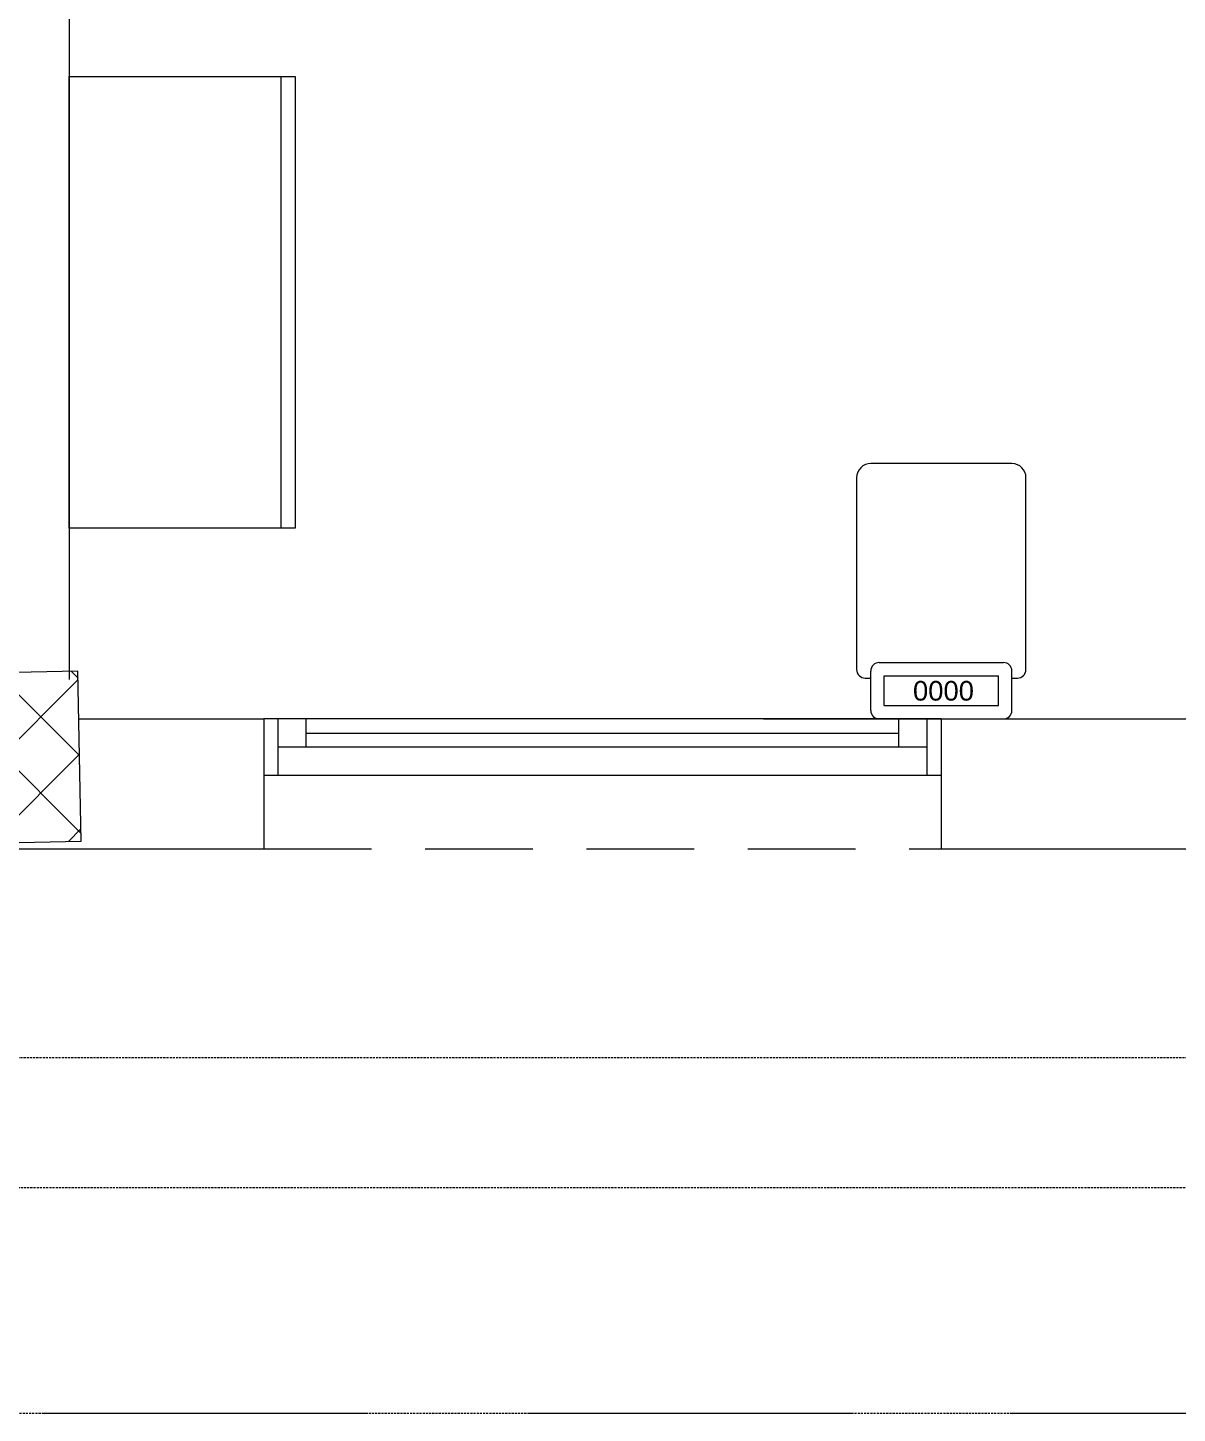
# Model space of a CAD drawing. Header units: millimetres. Extents: x -2143172 to 5255, y -610845 to 279739.
# Drawn here: x -1249064 to -1247028, y -33765 to -31310 of the extents above; entities that cross this region are included whole.
import ezdxf

# ---------------------------------------------------------------- set-up
doc = ezdxf.new("R2010")
doc.units = ezdxf.units.MM
doc.header["$LTSCALE"] = 30
doc.linetypes.add('HIDDEN', pattern=[9.525, 6.35, -3.175])
doc.linetypes.add('HIDDEN2', pattern=[0.1875, 0.125, -0.0625])
doc.layers.get('0').update_dxf_attribs({"lineweight": 5})
for name, color, linetype, lineweight in [('Aluminum', 7, 'Continuous', 5), ('C-HYDR-CTCH', 6, 'Continuous', 5), ('Hatch', 252, 'Continuous', 5), ('LOADING', 163, 'Continuous', 5), ('Proj', 7, 'HIDDEN2', 5), ('Structure', 20, 'Continuous', 5), ('Walls', 32, 'Continuous', 5)]:
    doc.layers.add(name, color=color, linetype=linetype, lineweight=lineweight)
doc.styles.get("Standard").update_dxf_attribs({"font": ''})
doc.styles.get('Standard').set_extended_font_data('@Arial Unicode MS')

# ---------------------------------------------------------------- blocks, each defined once
blk = doc.blocks.new('A$C47696aed')
at = {"layer": 'Hatch'}
h = blk.add_hatch(dxfattribs=at)
h.set_pattern_fill('ANSI37', color=256, scale=30)
h.paths.add_polyline_path([(50952.7, 21917.9), (50348.7, 21909.7), (50352.6, 21621.3), (50956.6, 21629.5)])
h.paths.add_polyline_path([(43791.9, 21910.1), (43208.4, 21904.7), (43188.5, 21613.3), (43772, 21618.7)])
h.paths.add_polyline_path([(29414.9, 21902.8), (28815.8, 21898.7), (28810.1, 21605.6), (29409.2, 21609.7)])
h.paths.add_polyline_path([(36600.2, 21904.9), (35999, 21897.4), (35990.7, 21611.8), (36591.9, 21619.3)])
h.paths.add_polyline_path([(22195.7, 21912), (21589.3, 21890.2), (21603.8, 21597.6), (22210.2, 21619.5)])
h.paths.add_polyline_path([(15459.1, 21901.7), (14237.2, 21925.6), (14230.7, 21629.5), (15452.7, 21605.5)])
h.paths.add_polyline_path([(15473.2, 14701.6), (14258.2, 14685.8), (14244.7, 14393.4), (15459.7, 14409.1)])
h.paths.add_polyline_path([(15447.1, 7508.4), (14244, 7492.4), (14238.3, 7199.4), (15441.4, 7215.3)])
h.paths.add_polyline_path([(15465.6, 309.7), (14269, 298.3), (14271.8, 3.8), (15468.5, 15.2)])
h.paths.add_polyline_path([(7830.6, 311.8), (7227.1, 308.1), (7237.7, 22.6), (7841.3, 26.3)])
h.paths.add_polyline_path([(7815.2, 7509.8), (7218.4, 7511.4), (7218.2, 7210.2), (7815.1, 7208.6)])
h.paths.add_polyline_path([(7825.1, 14699.4), (7205.8, 14700.6), (7195.2, 14397.6), (7814.5, 14396.4)])
h.paths.add_polyline_path([(7801.7, 21878.7), (7201.1, 21893.2), (7197.5, 21603.6), (7798.1, 21589.1)])
h.paths.add_polyline_path([(602.6, 21876.9), (0, 21899.6), (1.9, 21611.2), (604.5, 21588.5)])
h.paths.add_polyline_path([(610.4, 7498.6), (8.3, 7491.6), (11.7, 7200), (613.7, 7206.9)])
h.paths.add_polyline_path([(627.9, 303.9), (29.5, 302.9), (34.3, 2.3), (632.7, 3.3)])
h.paths.add_polyline_path([(22214.6, 317.2), (21608.9, 304.3), (21614.6, 3.1), (22220.3, 16)])
h.paths.add_polyline_path([(22208.1, 7509.7), (21613.7, 7492.1), (21615.8, 7195.5), (22210.2, 7213.1)])
h.paths.add_polyline_path([(22199.3, 14717.7), (21600.4, 14710), (21604.4, 14409.9), (22203.4, 14417.6)])
h.paths.add_polyline_path([(29399.7, 14702.4), (28797.7, 14707.1), (28802, 14415), (29403.9, 14410.3)])
h.paths.add_polyline_path([(29403.4, 7519.8), (28799.6, 7502.2), (28813, 7202.1), (29413.1, 7223.2)])
h.paths.add_polyline_path([(29419.5, 303.8), (28815.7, 310.4), (28813.3, 24.7), (29417.2, 18.1)])
h.paths.add_polyline_path([(36618, 314.2), (36020.7, 299.7), (36029.7, 0), (36627, 14.6)])
h.paths.add_polyline_path([(36610.7, 7502.6), (36009.5, 7504.5), (36010.6, 7207.3), (36611.9, 7205.4)])
h.paths.add_polyline_path([(36574.3, 14706.4), (35993.4, 14711.1), (36013.1, 14421.3), (36594, 14416.6)])
h.paths.add_polyline_path([(43777.6, 14705.7), (43180, 14719.4), (43182, 14427.5), (43779.6, 14413.8)])
h.paths.add_polyline_path([(43778.6, 7507.1), (43210.2, 7499.5), (43212, 7205.4), (43780.5, 7213)])
h.paths.add_polyline_path([(43815.7, 310), (43210.4, 307.3), (43211.8, 2.8), (43817, 5.4)])
h.paths.add_polyline_path([(50989.9, 309.5), (50401.9, 325.5), (50388.7, 18.3), (50976.7, 2.3)])
h.paths.add_polyline_path([(50974.1, 7508.9), (50370.9, 7510), (50368.9, 7213.4), (50972.2, 7212.3)])
at = {"layer": 'C-HYDR-CTCH', "color": 4, "flags": 128}
blk.add_lwpolyline([(21608.9, 304.3), (21614.6, 3.1), (22220.3, 16), (22214.6, 317.2), (21608.9, 304.3)], dxfattribs=at)
blk = doc.blocks.new('GF21027-P')
at = {"color": 0}
for p, q in [((0.4, 0.4), (-0.4, 0.4)), ((-0.4, 0.4), (-0.4, 0)), ((0.4, 0), (0.4, 0.4)), ((-0.4, 0.025), (0.4, 0.025)), ((-0.4, 0), (0.4, 0))]:
    blk.add_line(p, q, dxfattribs=at)
blk = doc.blocks.new('HF13461A-P')
at = {"layer": 'LOADING'}
for p, q in [((0.2579, 0.4503), (0.0379, 0.4503)), ((0.0229, 0.4353), (0.0229, 0.3653)), ((0.2493, 0.4266), (0.0466, 0.4266)), ((0.0466, 0.4266), (0.0466, 0.3739)), ((0.2493, 0.4266), (0.2493, 0.3739)), ((0.2729, 0.4353), (0.2729, 0.3653)), ((0.0229, 0.3778), (0.0129, 0.3778)), ((0.2493, 0.3739), (0.0466, 0.3739)), ((0.2829, 0.3778), (0.2729, 0.3778)), ((-0.0021, 0.3628), (-0.0021, 0.0228)), ((0.2579, 0.3503), (0.0379, 0.3503)), ((0.2979, 0.0228), (0.2979, 0.3628)), ((0.0229, -0.0022), (0.2729, -0.0022))]:
    blk.add_line(p, q, dxfattribs=at)
for centre, radius, start, end in [((0.0379, 0.4353), 0.015, 90, 180), ((0.2579, 0.4353), 0.015, 0, 90), ((0.0129, 0.3628), 0.015, 90, 180), ((0.2829, 0.3628), 0.015, 0, 90), ((0.0379, 0.3653), 0.015, 180, 270), ((0.2579, 0.3653), 0.015, 270, 0), ((0.0229, 0.0228), 0.025, 180, 270), ((0.2729, 0.0228), 0.025, 270, 0)]:
    blk.add_arc(centre, radius, start, end, dxfattribs=at)
blk.add_text('0000', height=0.03477, dxfattribs=at).set_placement((0.0901, 0.3829))

msp = doc.modelspace()

# ---------------------------------------------------------------- linework, layer by layer
at = {"layer": 'Aluminum'}
for p, q in [((-1247445.9, -32534.7), (-1248645.9, -32534.7)), ((-1248620.9, -32634.7), (-1248620.9, -32534.7)), ((-1248570.9, -32584.7), (-1248570.9, -32534.7)), ((-1247520.9, -32584.7), (-1247520.9, -32534.7)), ((-1247470.9, -32634.7), (-1247470.9, -32534.7)), ((-1248570.9, -32559.7), (-1247520.9, -32559.7)), ((-1247470.9, -32584.7), (-1248620.9, -32584.7)), ((-1247445.9, -32634.7), (-1248645.9, -32634.7))]:
    msp.add_line(p, q, dxfattribs=at)
at = {"layer": 'Proj', "linetype": 'HIDDEN'}
msp.add_line((-1248645.9, -32764.7), (-1247445.9, -32764.7), dxfattribs=at)
at = {"layer": 'Proj'}
for p, q in [((-1249381.1, -33134.7), (-1234440.7, -33134.7)), ((-1249611.1, -33364.7), (-1234210.7, -33364.7))]:
    msp.add_line(p, q, dxfattribs=at)
at = {"layer": 'Proj', "elevation": 0}
msp.add_lwpolyline([(-1220760.9, -9864.7), (-1272180.9, -9864.7), (-1272180.9, -33764.7), (-1220760.9, -33764.7)], dxfattribs=at)
at = {"layer": 'Proj', "linetype": 'HIDDEN', "ltscale": 3}
msp.add_lwpolyline([(-1220760.9, -9864.7), (-1272180.9, -9864.7), (-1272180.9, -33764.7), (-1220760.9, -33764.7)], dxfattribs=at)
at = {"layer": 'Walls'}
for p, q in [((-1248990.9, -28534.7), (-1248990.9, -32464.7)), ((-1248974, -32534.7), (-1248645.9, -32534.7)), ((-1248645.9, -32534.7), (-1248645.9, -32764.7)), ((-1247760.9, -32534.7), (-1244540.9, -32534.7)), ((-1247445.9, -32534.7), (-1247445.9, -32764.7)), ((-1249611.1, -32764.7), (-1248645.9, -32764.7)), ((-1247445.9, -32764.7), (-1243577.1, -32764.7, 0))]:
    msp.add_line(p, q, dxfattribs=at)

# ---------------------------------------------------------------- block references
at = {"layer": 'LOADING', "color": 1, "xscale": -1000, "yscale": 1000, "zscale": 1000, "rotation": 89.99999997908824}
msp.add_blockref('GF21027-P', (-1248590.9, -31796.6, -0.1), dxfattribs=at)
at = {"layer": 'LOADING', "lineweight": 0, "xscale": 1000, "yscale": 1000, "zscale": 1000, "rotation": 180}
msp.add_blockref('HF13461A-P', (-1247297.9, -32084.4, -0.1), dxfattribs=at)
at = {"layer": 'Structure', "color": 3}
msp.add_blockref('A$C47696aed', (-1271190.2, -32767, 0), dxfattribs=at)

doc.saveas('drawing.dxf')
